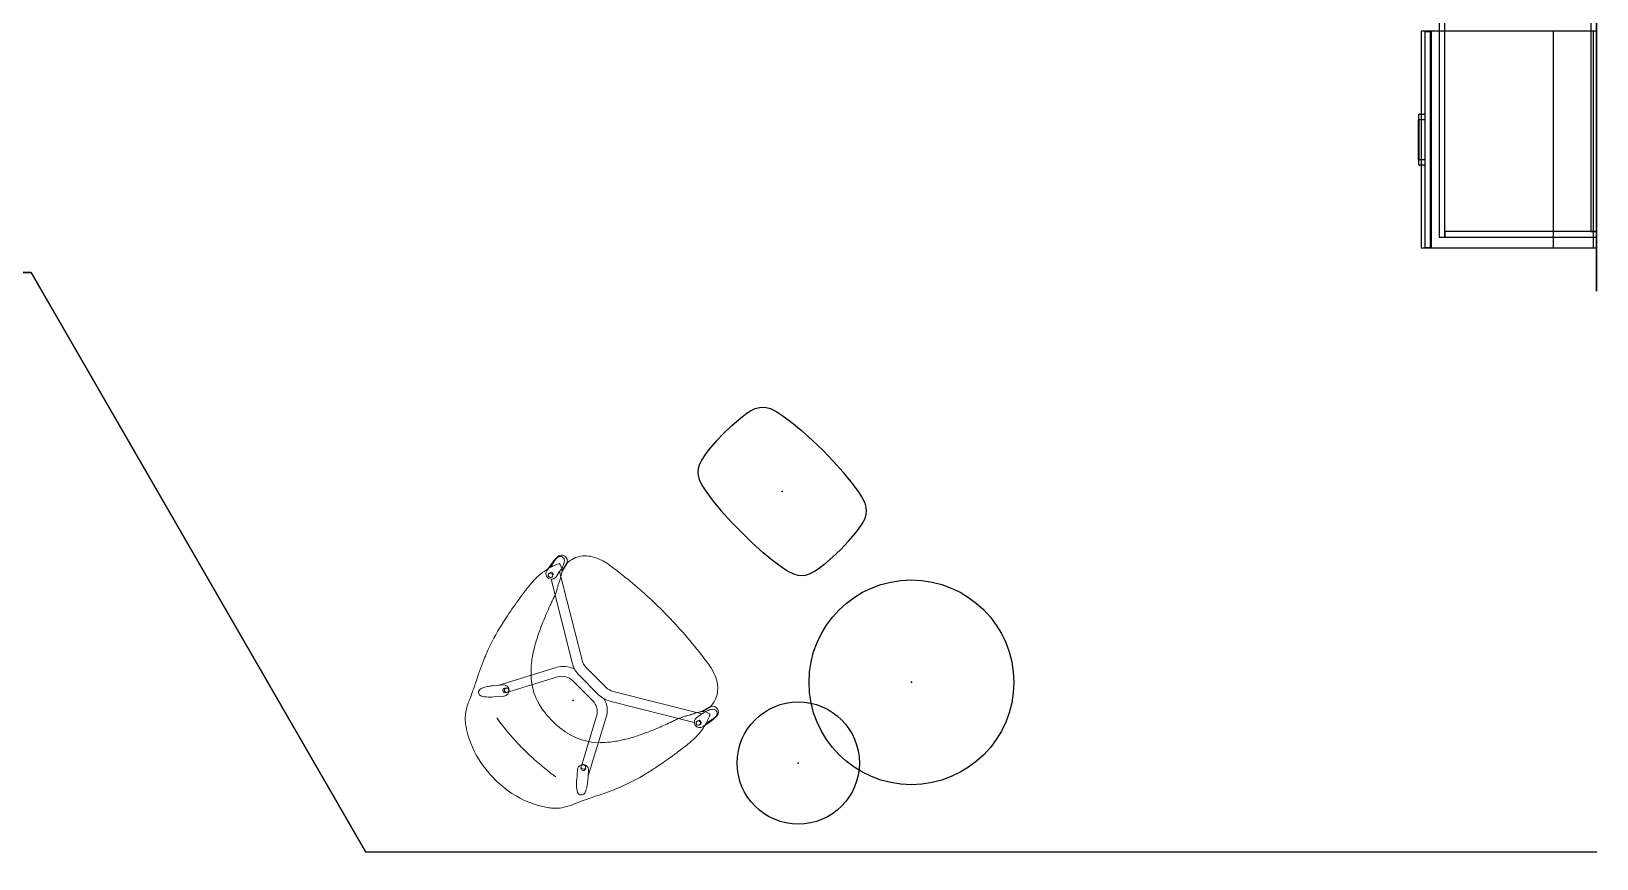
# Model space of a CAD drawing. Header units: inches. Extents: x -2 to 764, y -6 to 562.
# Drawn here: x 546.9 to 763.6, y -0.9 to 113.6 of the extents above; entities that cross this region are included whole.
import ezdxf

# ---------------------------------------------------------------- set-up
doc = ezdxf.new("R2010")
doc.units = ezdxf.units.IN
doc.header["$MEASUREMENT"] = 0
doc.layers.get('0').update_dxf_attribs({"true_color": 0xffffff})
for name, color, linetype in [('SEAT', 5, 'Continuous'), ('STORAGE', 4, 'Continuous'), ('TABLE', 6, 'Continuous'), ('WKSURF', 6, 'Continuous')]:
    doc.layers.add(name, color=color, linetype=linetype)

# ---------------------------------------------------------------- blocks, each defined once
blk = doc.blocks.new('L5455L_0P')
at = {"layer": 'TABLE'}
blk.add_circle((0, 0), 8.46, dxfattribs=at)
blk.add_point((0, 0), dxfattribs=at)
blk = doc.blocks.new('L5452L_0P')
at = {"layer": 'TABLE'}
blk.add_circle((0, 0), 14.17, dxfattribs=at)
blk.add_point((0, 0), dxfattribs=at)
blk = doc.blocks.new('4CH250_2460IH_0P')
at = {"layer": 'STORAGE'}
for p, q in [((0, 0), (0, -21)), ((0.76, 0), (0, 0)), ((0.76, 0), (0.76, -0.76)), ((57.74, 0), (0.76, 0)), ((0.76, -21), (0.76, 0)), ((0.76, -0.76), (57.74, -0.76)), ((57.74, -0.76), (57.74, 0)), ((57.74, 0), (57.74, -21)), ((58.5, 0), (57.74, 0)), ((58.5, -21), (58.5, 0)), ((0, -21), (0, -21.76)), ((58.5, -21), (0, -21)), ((0, -21), (0.76, -21)), ((57.74, -21), (58.5, -21)), ((58.5, -21.76), (58.5, -21)), ((0, -21.76), (58.5, -21.76))]:
    blk.add_line(p, q, dxfattribs=at)
for p in [(0, 0), (58.5, 0)]:
    blk.add_point(p, dxfattribs=at)
blk = doc.blocks.new('LSJBA_0P')
at = {"layer": 'SEAT', "linetype": 'Continuous', "lineweight": 0}
for p, q in [((6.35, 15.43), (6.35, 15.43)), ((10.95, 15.43), (10.14, 15.27)), ((12.4, 15.57), (12.4, 15.57)), ((12.54, 15.58), (12.54, 15.58)), ((12.58, 15.5), (12.58, 15.5)), ((3.53, 3.65), (9.7, 14.02)), ((11.29, 13.93), (4.81, 3.05)), ((10.1, 14.8), (9.98, 14.77)), ((10.22, 14.18), (10.1, 14.16)), ((11.29, 13.93), (10.44, 13.76)), ((7.09, 11.56), (7.09, 11.56)), ((-7.82, 10.18), (-7.82, 10.18)), ((-6.46, 9.32), (-5.34, 8.38)), ((1.58, 4.88), (-5.89, 8.84)), ((-7.45, 8.15), (-6.33, 7.2)), ((-5.87, 7.41), (-5.71, 7.27)), ((-5.47, 7.89), (-5.31, 7.75)), ((-5.45, 7.13), (0.76, 3.84)), ((1.58, 4.88), (1.58, 4.88)), ((0.76, 3.84), (0.76, 3.84)), ((3.53, 3.65), (3.53, 3.65)), ((4.81, 3.05), (4.81, 3.05)), ((1.89, 1.94), (1.89, -1.94)), ((3.06, -1.94), (3.06, 1.94)), ((4.5, 1.94), (4.5, -1.94)), ((0.76, -3.84), (-5.45, -7.13)), ((0.76, -3.84), (0.76, -3.84)), ((3.53, -3.65), (3.53, -3.65)), ((9.7, -14.02), (3.53, -3.65)), ((4.81, -3.05), (4.81, -3.05)), ((4.81, -3.05), (11.29, -13.93)), ((-5.89, -8.84), (1.58, -4.88)), ((1.58, -4.88), (1.58, -4.88)), ((-7.45, -8.15), (-6.33, -7.2)), ((-6.46, -9.32), (-5.34, -8.38)), ((-5.87, -7.41), (-5.71, -7.27)), ((-5.47, -7.89), (-5.31, -7.75)), ((-7.59, -10.08), (-7.59, -10.08)), ((7.09, -11.56), (7.09, -11.56)), ((10.1, -14.8), (9.98, -14.77)), ((10.22, -14.18), (10.1, -14.16)), ((11.29, -13.93), (10.44, -13.76)), ((12.78, -14.49), (12.78, -14.49)), ((12.83, -14.06), (12.83, -14.06)), ((6.35, -15.43), (6.35, -15.43)), ((10.95, -15.43), (10.14, -15.27)), ((12.4, -15.57), (12.4, -15.57)), ((12.54, -15.58), (12.54, -15.58)), ((12.73, -15.43), (12.73, -15.43))]:
    blk.add_line(p, q, dxfattribs=at)
at = {"layer": 'SEAT'}
for p, q in [((12.83, 14.06), (11.6, 13.75)), ((12.83, -14.06), (11.6, -13.75))]:
    blk.add_line(p, q, dxfattribs=at)
at = {"layer": 'SEAT', "linetype": 'Continuous', "lineweight": 0}
for centre, radius, start, end in [((14.1, -47.4), 63.32, 98.1117, 100.8291), ((16.36, -61.9), 78, 97.9191, 98.2499), ((12.39, -33.15), 48.98, 97.0849, 97.9618), ((9.82, -12.3), 27.97, 96.0594, 97.1193), ((9.01, -4.62), 20.25, 95.1283, 96.0823), ((8.52, 0.99), 14.61, 92.6016, 95.1644), ((8.34, 5.17), 10.43, 89.3629, 92.6943), ((8.39, 7.28), 8.32, 82.9736, 89.4879), ((8, 4.51), 11.11, 78.5607, 82.755), ((10.29, 14.52), 0.768, 101.3876, 281.3876), ((8.61, 7.41), 8.15, 73.2687, 78.7172), ((-167.41, 1012.51), 1013.03, 280.12976, 280.20067), ((15.75, -8), 23.92, 101.0319, 101.5701), ((14.7, -2.75), 18.57, 100.8066, 101.6377), ((9.48, 10.32), 5.11, 60.0544, 73.2446), ((12.74, 7.4), 8.22, 99.8708, 100.9959), ((12.32, 9.73), 5.86, 97.5105, 100.9101), ((12.15, 10.87), 4.71, 95.352, 100.065), ((12.04, 11.85), 3.72, 92.6287, 97.4923), ((12.01, 12.38), 3.19, 89.6183, 95.2814), ((12, 12.85), 2.72, 85.8028, 92.6438), ((-51.14, 365.6), 355.75, 280.2225, 280.2898), ((12, 13.07), 2.5, 83.1737, 89.4879), ((12.04, 13.41), 2.16, 78.4422, 85.7336), ((12.54, 14.8), 0.785, 90.0106, 100.2885), ((12.08, 13.66), 1.9, 74.9641, 78.3189), ((12.54, 14.8), 0.788, 291.8325, 89.7623), ((12.42, 14.93), 0.592, 58.6406, 74.9307), ((12.44, 14.95), 0.568, 313.8901, 58.8139), ((7.24, -15.13), 30.32, 110.0052, 114.4641), ((7.82, -17.16), 32.43, 102.3815, 109.7483), ((11.02, -30.87), 46.51, 100.927, 102.6066), ((11.28, 10.7), 2.5, 112.8885, 119.1138), ((6.9, 20.54), 8.27, 294.3493, 298.9709), ((7.57, 19.32), 6.88, 299.0463, 305.8855), ((7.62, 19.24), 6.78, 299.0237, 305.3296), ((8.56, 27.81), 14.14, 281.1404, 282.196), ((10.13, 20.5), 6.67, 282.2398, 283.8408), ((10.48, 14.83), 1.56, 315.9519, 342.8481), ((10.5, 14.82), 1.53, 322.0183, 342.9446), ((10.72, 18.13), 4.23, 283.777, 287.8393), ((10.4, 14.84), 1.64, 343.2259, 356.7631), ((10.4, 14.84), 1.64, 343.2267, 356.7631), ((11.07, 17.07), 3.11, 287.7365, 294.5761), ((11.39, 16.38), 2.35, 294.5897, 301.2073), ((11.63, 15.98), 1.88, 301.1671, 307.7774), ((12.42, 14.96), 0.587, 307.8109, 314.4599), ((12.51, 9.58), 4.5, 70.7711, 85.7798), ((12.76, 10.39), 3.65, 38.1899, 70.3333), ((-64.3, 126.76), 128.56, 295.2365, 295.7752), ((-23.52, 42.76), 35.19, 295.456, 295.884), ((-37.02, 70.46), 66, 295.9267, 296.3256), ((44.39, -93.07), 116.67, 116.042, 116.5415), ((16.69, -35.97), 53.21, 114.4379, 116.2437), ((22.69, -31.34), 45.65, 109.9796, 113.198), ((28.6, -47.61), 62.97, 109.4029, 109.9785), ((78.45, -189.58), 213.43, 109.1925, 109.3623), ((7.29, 14.8), 2.98, 289.4132, 292.267), ((6.47, 16.83), 5.18, 292.1979, 294.022), ((5.29, 19.47), 8.07, 294.0596, 295.8697), ((2.63, 24.89), 14.11, 295.9596, 298.3414), ((-4.53, 38.22), 29.24, 298.2857, 299.2118), ((25.45, -15.19), 32.02, 118.7221, 119.3906), ((25.45, -15.19), 32.02, 118.7221, 119.3906), ((11.83, 9.68), 3.66, 116.5507, 118.8464), ((11.87, 9.67), 4.8, 24.1, 38.292), ((10.33, 8.94), 6.5, 17.7657, 24.4343), ((8.51, 8.36), 8.41, 11.9035, 17.7909), ((-8.6, 5.08), 5.26, 132.9585, 143.2718), ((-7.92, 4.21), 6.36, 115.7668, 132.0643), ((-6.29, 0.9), 10.05, 111.6992, 115.9414), ((-14.06, 19.92), 10.5, 292.7114, 294.1597), ((-17.6, 27.75), 19.09, 294.2432, 295.1441), ((-8.03, 9.66), 0.584, 156.4848, 211.9375), ((-8.05, 9.66), 0.564, 91.362, 155.9264), ((-5.47, 11.23), 3.59, 211.6119, 212.4131), ((-4.95, 11.58), 4.21, 212.648, 220.929), ((-3.58, 12.78), 6.04, 221.0078, 230.1104), ((-8.05, 9.63), 0.595, 67.8796, 91.7174), ((-9.24, 6.67), 3.79, 64.0409, 67.945), ((-9.61, 5.94), 4.61, 56.4529, 63.9027), ((-10.44, 4.68), 6.11, 50.9407, 56.5112), ((-11.21, 3.7), 7.36, 49.7799, 51.0747), ((9.33, -4.54), 15.66, 121.3736, 128.5874), ((13.3, -11.13), 23.36, 116.4319, 121.2873), ((18.6, -21.7), 35.18, 113.2654, 116.5006), ((6.54, 7.92), 10.43, 7.2689, 12.0194), ((-81.56, -3.82), 99.3, 6.2198, 7.5569), ((-2.04, 0.43), 13.31, 150.7218, 171.782), ((-4.06, 1.62), 10.97, 142.9349, 150.9837), ((-5.84, 7.79), 0.768, 229.7882, 49.7882), ((6.49, -1.05), 11.16, 128.364, 140.7089), ((-47.19, -0.05), 64.73, 0.0461, 6.2006), ((44.98, -1.56), 54.67, 172.7713, 175.2168), ((-7.34, 5.08), 1.94, 171.0021, 172.837), ((-7.57, 5.12), 1.7, 165.0957, 171.1413), ((-8.07, 5.25), 1.18, 160.7862, 165.0481), ((-8.44, 5.38), 0.792, 156.4763, 160.8353), ((-8.7, 5.49), 0.51, 152.3832, 156.5628), ((-8.87, 5.58), 0.312, 147.3048, 152.4928), ((-9.01, 5.67), 0.157, 142.7701, 147.3918), ((-9.07, 5.72), 0.0734, 137.168, 143.0885), ((4.17, 0.93), 8.12, 141.1952, 165.3506), ((0.02, 1.96), 3.32, 16.4098, 61.9959), ((0.25, 0.05), 15.63, 171.6092, 180.1787), ((28.89, -0.2), 38.53, 175.239, 178.7098), ((6.74, 0.25), 10.77, 165.3271, 177.0815), ((-0.25, 1.95), 2.15, 359.7967, 61.8435), ((6.41, 1.94), 3.35, 149.2558, 180.0198), ((6.67, 1.94), 2.17, 149.2647, 180.0268), ((0.07, -0.05), 15.46, 179.8079, 191.3904), ((22.43, 0), 32.07, 178.8022, 179.9929), ((25.38, 0.05), 35.01, 180.075, 183.8934), ((9.95, 0.01), 13.99, 176.7421, 180.031), ((7.9, -0.09), 11.94, 179.564, 192.1061), ((-0.25, -1.95), 2.15, 298.1565, 0.2033), ((6.41, -1.94), 3.35, 179.9802, 210.7442), ((6.67, -1.94), 2.17, 179.9732, 210.7353), ((-48.27, 0.09), 65.81, 352.8623, 359.9252), ((-2.26, -0.51), 13.08, 191.4476, 214.772), ((38.38, 0.91), 48.04, 183.8668, 186.6507), ((4.37, -0.84), 8.34, 192.1883, 225.3064), ((0.02, -1.96), 3.32, 298.0041, 343.5902), ((53.6, 2.58), 63.35, 186.5609, 187.1635), ((-7.41, -5.09), 1.86, 187.132, 192.7716), ((-7.85, -5.18), 1.42, 192.8052, 197.3361), ((-8.3, -5.32), 0.941, 197.3889, 202.2667), ((-8.6, -5.45), 0.618, 202.3592, 206.042), ((-8.8, -5.54), 0.392, 206.1712, 210.7567), ((-8.96, -5.64), 0.207, 210.846, 216.6372), ((-9.07, -5.72), 0.0726, 216.9271, 222.9315), ((-6.78, -3.6), 7.6, 215.0892, 220.7152), ((-8.66, -5.14), 5.17, 221.2824, 235.4551), ((-3.9, -12.47), 5.59, 133.4277, 139.164), ((-3.14, -13.26), 6.69, 130.1304, 133.5509), ((-5.84, -7.79), 0.768, 310.2118, 130.2118), ((7.18, 1.86), 12.23, 224.8271, 231.3459), ((9.11, 4.23), 15.28, 231.2575, 238.6245), ((-114.47, 8.11), 132.49, 352.4761, 352.9771), ((-7.59, -3.64), 7.02, 235.2007, 246.2857), ((-5.57, 0.84), 11.94, 246.0591, 248.1587), ((-13.51, -18.66), 9.13, 65.7313, 67.3976), ((-16.94, -26.31), 17.51, 64.8152, 65.7975), ((-64.3, -126.76), 128.56, 64.2248, 64.7635), ((-8.02, -9.66), 0.595, 148.3032, 172.1411), ((-8.05, -9.66), 0.564, 171.7856, 236.35), ((-5.01, -11.53), 4.13, 139.0112, 148.1391), ((-8.04, -9.64), 0.584, 236.9085, 292.3611), ((-9.26, -6.63), 3.83, 292.0743, 295.9398), ((-9.36, -6.41), 4.07, 295.9124, 296.5137), ((-9.73, -5.74), 4.84, 296.7672, 305.3873), ((-10.79, -4.21), 6.7, 305.2696, 310.3071), ((12.54, 9.76), 21.8, 238.4843, 243.6709), ((18.76, 22.02), 35.54, 243.5018, 247.6216), ((9.85, -8.74), 7.02, 334.8182, 347.1691), ((6.31, -7.88), 10.66, 346.8419, 352.6481), ((-23.5, -42.73), 35.15, 63.973, 64.5478), ((-39.16, -74.81), 70.85, 63.68, 63.9789), ((44.39, 93.07), 116.67, 243.4585, 244.2244), ((9.61, 20.72), 36.4, 244.0026, 248.0987), ((22.89, 31.89), 46.24, 247.5458, 250.0178), ((25.97, 40.25), 55.15, 249.9807, 250.6379), ((78.46, 189.61), 213.46, 250.6377, 250.8075), ((7.27, -14.87), 3.06, 67.7771, 70.5877), ((6.4, -16.98), 5.34, 65.1327, 67.7851), ((4.26, -21.63), 10.45, 62.8684, 65.1825), ((1.72, -26.63), 16.06, 61.7394, 62.926), ((-3.79, -36.87), 27.7, 60.7563, 61.7355), ((25.23, 14.79), 31.56, 240.605, 241.2858), ((11.78, -9.78), 3.54, 241.1088, 243.4849), ((6.85, -20.64), 8.38, 61.8238, 66.4772), ((12.76, -10.39), 3.65, 284.6586, 318.5073), ((12, -9.76), 4.64, 318.8334, 334.8338), ((7.2, 15.13), 30.31, 248.3782, 256.2627), ((9.4, 23.55), 39.02, 256.06, 257.3683), ((11.52, 33.25), 48.94, 257.4268, 260.3002), ((14.56, 50.5), 66.46, 260.2254, 261.4025), ((10.29, -14.52), 0.768, 78.6124, 258.6124), ((6.9, -20.55), 8.27, 61.8116, 65.6609), ((7.56, -19.33), 6.9, 54.1167, 61.8659), ((7.61, -19.23), 6.78, 54.6517, 61.8962), ((9.5, -10.35), 5.08, 286.7114, 299.9896), ((8.6, -27.62), 13.95, 77.7877, 78.8799), ((22.21, 1.33), 18.44, 234.6282, 234.8628), ((10.46, -19.11), 5.24, 73.6978, 77.973), ((10.48, -14.83), 1.56, 17.1429, 44.0486), ((10.98, -17.32), 3.37, 67.5363, 73.6869), ((10.4, -14.84), 1.64, 3.2371, 16.7657), ((11.34, -16.45), 2.43, 58.7208, 67.4991), ((12.54, -14.8), 0.788, 270.2435, 68.1667), ((11.55, -16.08), 2, 52.3072, 58.4728), ((12.44, -14.95), 0.569, 301.2532, 52.8594), ((12.5, -9.52), 4.56, 274.2469, 285.0166), ((16.05, 60.06), 76.13, 261.367, 261.7784), ((14.79, 50.85), 66.83, 261.7224, 262.4945), ((11.53, 26.38), 42.15, 262.5364, 262.9435), ((10.15, 15.16), 30.85, 262.9302, 263.8911), ((8.77, 2.13), 17.74, 263.8504, 265.9031), ((8.49, -1.53), 14.07, 265.98, 267.4249), ((8.36, -4.46), 11.14, 267.4129, 270.5299), ((8.39, -7.26), 8.34, 270.5144, 278.8916), ((8.04, -4.77), 10.85, 278.6612, 282.8799), ((8.74, -7.89), 7.66, 282.9785, 286.8306), ((-111.59, -699.75), 695.32, 79.72772, 79.86547), ((15.75, 8.03), 23.95, 258.4419, 258.9715), ((14.73, 2.93), 18.74, 258.3777, 259.1871), ((12.56, -8.33), 7.28, 258.9249, 260.8029), ((12.55, -8.45), 7.16, 259.2362, 260.7564), ((12.1, -11.22), 4.36, 260.6588, 264.6835), ((12.14, -10.99), 4.59, 260.7702, 262.8808), ((12.02, -12.05), 3.52, 262.6923, 269.3036), ((12, -12.41), 3.16, 264.582, 271.4906), ((12, -13.02), 2.55, 269.2934, 276.6575), ((12.02, -13.2), 2.37, 271.5033, 278.2532), ((12.09, -13.66), 1.9, 278.2367, 284.9725), ((12.54, -14.8), 0.785, 259.7115, 269.9933), ((12.42, -14.93), 0.592, 285.0626, 301.3661)]:
    blk.add_arc(centre, radius, start, end, dxfattribs=at)
for centre, major_axis, ratio, start_param, end_param in [((10.04, 14.47), (0.062, -0.306), 0.982523, 2.403022, 5.544614), ((10.04, 14.47), (-0.062, 0.306), 0.982523, 2.403022, 5.544614), ((10.16, 14.49), (-0.062, 0.306), 0.982523, -0.738571, 0), ((10.16, 14.49), (0.062, -0.306), 0.982523, 0, 2.403022), ((-5.67, 7.65), (0.202, 0.239), 0.948484, 0.237274, 3.141593), ((-5.51, 7.51), (0.202, 0.239), 0.948484, 0.237274, 3.378867), ((-5.51, 7.51), (-0.202, -0.239), 0.948484, 0.237274, 3.378867), ((-5.67, 7.65), (0.202, 0.239), 0.948484, 0, 0.237274), ((-5.67, -7.65), (-0.202, 0.239), 0.948484, 0, 2.904318), ((-5.51, -7.51), (-0.202, 0.239), 0.948484, -0.237274, 2.904318), ((-5.51, -7.51), (0.202, -0.239), 0.948484, -0.237274, 2.904318), ((-5.67, -7.65), (0.202, -0.239), 0.948484, -0.237274, 0), ((10.04, -14.47), (0.062, 0.306), 0.982523, 0.738571, 3.880164), ((10.04, -14.47), (-0.062, -0.306), 0.982523, 0.738571, 3.880164), ((10.16, -14.49), (-0.062, -0.306), 0.982523, 0, 0.738571), ((10.16, -14.49), (0.062, 0.306), 0.982523, -2.403022, 0)]:
    blk.add_ellipse(centre, major_axis=major_axis, ratio=ratio, start_param=start_param, end_param=end_param, dxfattribs=at)
at = {"layer": 'SEAT'}
blk.add_point((0, 0), dxfattribs=at)
blk = doc.blocks.new('LSES3A_0P')
at = {"layer": 'SEAT'}
for p, q in [((-10.138, 6.363), (-9.777, 6.671)), ((-9.777, 6.671), (-9.258, 6.961)), ((-9.258, 6.961), (-8.325, 7.269)), ((-8.325, 7.269), (-7.491, 7.449)), ((-7.491, 7.449), (-5.801, 7.7)), ((-5.801, 7.7), (-4.144, 7.853)), ((-4.144, 7.853), (-2.017, 7.96)), ((-2.017, 7.96), (0, 7.991)), ((2.017, 7.96), (0, 7.991)), ((4.144, 7.853), (2.017, 7.96)), ((5.801, 7.7), (4.144, 7.853)), ((7.491, 7.449), (5.801, 7.7)), ((8.325, 7.269), (7.491, 7.449)), ((9.258, 6.961), (8.325, 7.269)), ((9.777, 6.671), (9.258, 6.961)), ((10.138, 6.363), (9.777, 6.671)), ((-11.151, 3.942), (-11, 4.681)), ((-11, 4.681), (-10.759, 5.455)), ((-10.759, 5.455), (-10.459, 5.99)), ((-10.459, 5.99), (-10.138, 6.363)), ((10.459, 5.99), (10.138, 6.363)), ((10.759, 5.455), (10.459, 5.99)), ((11, 4.681), (10.759, 5.455)), ((11.151, 3.942), (11, 4.681)), ((-11.367, 1.535), (-11.27, 3.094)), ((-11.27, 3.094), (-11.151, 3.942)), ((11.27, 3.094), (11.151, 3.942)), ((11.367, 1.535), (11.27, 3.094)), ((-11.409, 0), (-11.367, 1.535)), ((-11.409, 0), (-11.367, -1.535)), ((11.409, 0), (11.367, 1.535)), ((11.409, 0), (11.367, -1.535)), ((-11.367, -1.535), (-11.27, -3.094)), ((11.367, -1.535), (11.27, -3.094)), ((-11.27, -3.094), (-11.151, -3.942)), ((-11.151, -3.942), (-11, -4.681)), ((11.151, -3.942), (11, -4.681)), ((11.27, -3.094), (11.151, -3.942)), ((-11, -4.681), (-10.759, -5.455)), ((-10.759, -5.455), (-10.459, -5.99)), ((-10.459, -5.99), (-10.138, -6.363)), ((-10.138, -6.363), (-9.777, -6.671)), ((10.138, -6.363), (9.777, -6.671)), ((10.459, -5.99), (10.138, -6.363)), ((10.759, -5.455), (10.459, -5.99)), ((11, -4.681), (10.759, -5.455)), ((-9.777, -6.671), (-9.258, -6.961)), ((-9.258, -6.961), (-8.325, -7.269)), ((-8.325, -7.269), (-7.491, -7.449)), ((-7.491, -7.449), (-5.801, -7.7)), ((-5.801, -7.7), (-4.144, -7.853)), ((-4.144, -7.853), (-2.017, -7.96)), ((-2.017, -7.96), (0, -7.991)), ((2.017, -7.96), (0, -7.991)), ((4.144, -7.853), (2.017, -7.96)), ((5.801, -7.7), (4.144, -7.853)), ((7.491, -7.449), (5.801, -7.7)), ((8.325, -7.269), (7.491, -7.449)), ((9.258, -6.961), (8.325, -7.269)), ((9.777, -6.671), (9.258, -6.961))]:
    blk.add_line(p, q, dxfattribs=at)
blk.add_point((0, 0), dxfattribs=at)
blk = doc.blocks.new('4CH220_363024FMNLCL_0P')
at = {"layer": 'STORAGE'}
for p, q in [((0, 0), (0, -22.88)), ((30, 0), (0, 0)), ((0, 0), (0, -22.88)), ((30, 0), (0, 0)), ((30, -22.88), (30, 0)), ((30, -22.88), (30, 0)), ((0, -22.88), (30, -22.88)), ((0, -22.88), (30, -22.88)), ((0.06, -23), (0.06, -23.76)), ((29.94, -23), (0.06, -23)), ((0.06, -23.76), (29.94, -23.76)), ((12.2, -22.94), (11.47, -22.94)), ((11.47, -22.94), (11.47, -23)), ((11.47, -23.76), (11.47, -23.89)), ((12.2, -22.94), (17.8, -22.94)), ((12.2, -23), (12.2, -22.94)), ((12.2, -23.89), (12.2, -23.76)), ((17.8, -22.94), (17.8, -23)), ((18.53, -22.94), (17.8, -22.94)), ((17.8, -23.76), (17.8, -23.89)), ((18.53, -23), (18.53, -22.94)), ((18.53, -23.89), (18.53, -23.76)), ((29.94, -23.76), (29.94, -23)), ((11.47, -24.47), (11.47, -23.89)), ((11.96, -24.65), (18.04, -24.65)), ((12.2, -24.56), (12.2, -23.89)), ((17.8, -24.55), (12.2, -24.55)), ((12.38, -24.58), (12.21, -24.58)), ((12.22, -24.59), (12.38, -24.59)), ((12.22, -24.59), (12.38, -24.59)), ((12.38, -24.57), (17.62, -24.57)), ((17.62, -24.63), (12.38, -24.63)), ((17.79, -24.58), (17.62, -24.58)), ((17.62, -24.59), (17.78, -24.59)), ((17.62, -24.59), (17.78, -24.59)), ((17.8, -23.89), (17.8, -24.56)), ((18.53, -23.89), (18.53, -24.47))]:
    blk.add_line(p, q, dxfattribs=at)
for points, knots in [([(11.47, -24.47), (11.47, -24.49), (11.47, -24.53), (11.49, -24.57), (11.51, -24.59), (11.53, -24.61), (11.57, -24.63), (11.65, -24.64), (11.79, -24.65), (11.9, -24.65), (11.96, -24.65)], [0, 0, 0, 0, 0.142857, 0.214286, 0.285714, 0.357143, 0.428571, 0.571429, 0.785714, 1, 1, 1, 1]), ([(12.38, -24.63), (12.35, -24.63), (12.31, -24.63), (12.27, -24.62), (12.24, -24.61), (12.23, -24.6), (12.22, -24.59), (12.21, -24.58), (12.2, -24.57), (12.2, -24.56)], [0, 0, 0, 0, 0.285714, 0.428571, 0.571429, 0.678571, 0.732143, 0.785714, 1, 1, 1, 1]), ([(12.21, -24.51), (12.21, -24.52), (12.22, -24.53), (12.24, -24.55), (12.26, -24.56), (12.29, -24.56), (12.33, -24.57), (12.36, -24.57), (12.38, -24.57)], [0.1428571, 0.1428571, 0.1428571, 0.1428571, 0.2857143, 0.4285714, 0.5714286, 0.6785714, 0.7857143, 1, 1, 1, 1]), ([(12.38, -24.63), (12.35, -24.63), (12.31, -24.63), (12.27, -24.62), (12.25, -24.61), (12.24, -24.61)], [0, 0, 0, 0, 0.2857143, 0.4285714, 0.5714286, 0.5714286, 0.5714286, 0.5714286]), ([(17.62, -24.57), (17.65, -24.57), (17.69, -24.57), (17.73, -24.56), (17.76, -24.55), (17.77, -24.54), (17.78, -24.53), (17.79, -24.52), (17.79, -24.52), (17.79, -24.51)], [0, 0, 0, 0, 0.2857143, 0.4285714, 0.5714286, 0.6785714, 0.7321429, 0.7857143, 0.8571429, 0.8571429, 0.8571429, 0.8571429]), ([(17.8, -24.56), (17.8, -24.57), (17.79, -24.58), (17.78, -24.6), (17.76, -24.61), (17.73, -24.62), (17.68, -24.63), (17.64, -24.63), (17.62, -24.63)], [0, 0, 0, 0, 0.142857, 0.285714, 0.428571, 0.571429, 0.785714, 1, 1, 1, 1]), ([(17.76, -24.61), (17.75, -24.61), (17.73, -24.62), (17.68, -24.63), (17.64, -24.63), (17.62, -24.63)], [0.4285714, 0.4285714, 0.4285714, 0.4285714, 0.5714286, 0.7857143, 1, 1, 1, 1]), ([(17.76, -24.55), (17.77, -24.54), (17.77, -24.54), (17.78, -24.53), (17.79, -24.52), (17.79, -24.52), (17.79, -24.51)], [0.5714286, 0.5714286, 0.5714286, 0.5714286, 0.6785714, 0.7321429, 0.7857143, 0.8571429, 0.8571429, 0.8571429, 0.8571429]), ([(18.04, -24.65), (18.08, -24.65), (18.16, -24.65), (18.27, -24.65), (18.36, -24.64), (18.43, -24.63), (18.47, -24.6), (18.5, -24.58), (18.51, -24.56), (18.52, -24.54), (18.53, -24.51), (18.53, -24.49), (18.53, -24.47)], [0, 0, 0, 0, 0.142857, 0.285714, 0.428571, 0.571429, 0.678571, 0.732143, 0.785714, 0.839286, 0.892857, 1, 1, 1, 1])]:
    blk.add_open_spline(points, degree=3, knots=knots, dxfattribs=at)
for points in [[(11.56, -24.62), (11.59, -24.63), (11.61, -24.64), (11.64, -24.64)], [(11.84, -24.65), (11.88, -24.65), (11.92, -24.65), (11.96, -24.65)], [(12.21, -24.51), (12.21, -24.52), (12.22, -24.53), (12.23, -24.54), (12.24, -24.55)], [(18.04, -24.65), (18.08, -24.65), (18.12, -24.65), (18.15, -24.65)], [(18.36, -24.64), (18.39, -24.64), (18.41, -24.63), (18.44, -24.62)]]:
    blk.add_open_spline(points, degree=3, dxfattribs=at)
for p in [(0, 0), (30, 0)]:
    blk.add_point(p, dxfattribs=at)
blk = doc.blocks.new('4CH600_24304_0P')
at = {"layer": 'WKSURF'}
for p, q in [((0, 0), (0, -24.25)), ((30, 0), (0, 0)), ((0, -0.4375), (30, -0.4375)), ((30, -24.25), (30, 0)), ((0, -24.25), (30, -24.25))]:
    blk.add_line(p, q, dxfattribs=at)
for p in [(0, 0), (30, 0)]:
    blk.add_point(p, dxfattribs=at)
blk = doc.blocks.new('4CH675_30_0P')
at = {"layer": 'STORAGE'}
for p, q in [((0, 0), (0, -6)), ((30, 0), (0, 0)), ((30, -6), (30, 0)), ((0, -6), (30, -6))]:
    blk.add_line(p, q, dxfattribs=at)
for p in [(0, 0), (30, 0)]:
    blk.add_point(p, dxfattribs=at)

msp = doc.modelspace()

# ---------------------------------------------------------------- linework, layer by layer
for points in [[(763.57, 329.61), (763.57, 329.61, 96), (763.57, 77.61, 96), (763.57, 77.61)], [(0.04, 80.2), (546.91, 80.2), (546.91, 80.2, 96), (0.04, 80.2, 96)], [(546.91, 80.2), (593.22, -0.01), (593.22, -0.01, 96), (546.91, 80.2, 96)], [(593.22, -0.01), (763.57, 0), (763.6, -0.01, 96), (593.22, -0.01, 96)]]:
    msp.add_3dface(points)

# ---------------------------------------------------------------- block references
for name, p, rotation in [('4CH250_2460IH_0P', (763.57, 143.61), 270), ('4CH220_363024FMNLCL_0P', (763.57, 113.61), 270), ('4CH600_24304_0P', (763.57, 113.61), 270), ('4CH675_30_0P', (763.57, 113.61), 270), ('LSES3A_0P', (650.85, 49.91), 315), ('LSJBA_0P', (621.91, 20.97), 45), ('L5452L_0P', (668.74, 23.48), 45)]:
    msp.add_blockref(name, p, dxfattribs=dict(rotation=rotation))
msp.add_blockref('L5455L_0P', (653.08, 12.31))

doc.saveas('drawing.dxf')
